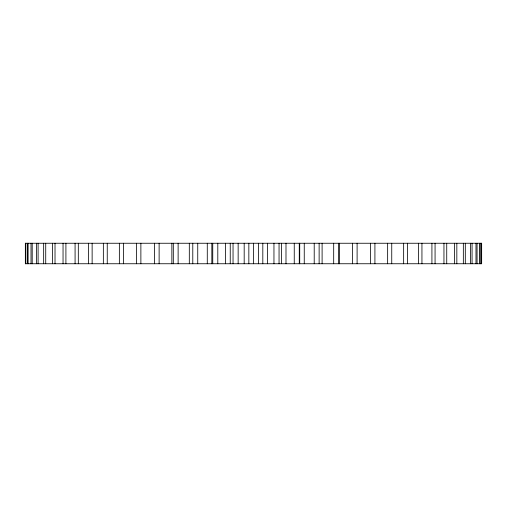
<?xml version="1.0" encoding="UTF-8"?>
<svg xmlns="http://www.w3.org/2000/svg" width="507" height="507" viewBox="0 0 507 507"><rect width="100%" height="100%" fill="white"/><g stroke="black" fill="none" stroke-linecap="round" stroke-linejoin="round"><path stroke-width="0.76" d="M481.479 243.252L481.479 263.748M480.275 243.252L480.275 263.748M479.641 243.252L479.641 263.748M477.068 243.252L477.068 263.748M475.984 243.252L475.984 263.748M472.068 243.252L472.068 263.748M470.54 243.252L470.54 263.748M465.306 243.252L465.306 263.748M463.341 243.252L463.341 263.748M456.832 243.252L456.832 263.748M454.456 243.252L454.456 263.748M446.73 243.252L446.73 263.748M443.955 243.252L443.955 263.748M435.069 243.252L435.069 263.748M431.92 243.252L431.92 263.748M421.944 243.252L421.944 263.748M418.446 243.252L418.446 263.748M407.463 243.252L407.463 263.748M403.648 243.252L403.648 263.748M391.746 243.252L391.746 263.748M387.64 243.252L387.64 263.748M374.914 243.252L374.914 263.748M370.547 243.252L370.547 263.748M357.105 243.252L357.105 263.748M352.517 243.252L352.517 263.748M339.405 243.252L339.405 263.748M338.461 243.252L338.461 263.748M333.688 243.252L333.688 263.748M322.103 243.252L322.103 263.748M319.131 243.252L319.131 263.748M314.213 243.252L314.213 263.748M304.251 243.252L304.251 263.748M299.719 243.252L299.719 263.748M299.276 243.252L299.276 263.748M294.25 243.252L294.25 263.748M285.992 243.252L285.992 263.748M281.385 243.252L281.385 263.748M279.053 243.252L279.053 263.748M273.957 243.252L273.957 263.748M267.474 243.252L267.474 263.748M262.816 243.252L262.816 263.748M258.621 243.252L258.621 263.748M253.5 243.252L253.5 263.748M248.842 243.252L248.842 263.748M244.184 243.252L244.184 263.748M238.151 243.252L238.151 263.748M233.043 243.252L233.043 263.748M230.241 243.252L230.241 263.748M225.615 243.252L225.615 263.748M217.801 243.252L217.801 263.748M212.75 243.252L212.75 263.748M211.837 243.252L211.837 263.748M207.281 243.252L207.281 263.748M197.743 243.252L197.743 263.748M192.787 243.252L192.787 263.748M189.314 243.252L189.314 263.748M178.128 243.252L178.128 263.748M173.312 243.252L173.312 263.748M171.86 243.252L171.86 263.748M159.122 243.252L159.122 263.748M154.483 243.252L154.483 263.748M140.876 243.252L140.876 263.748M136.453 243.252L136.453 263.748M123.537 243.252L123.537 263.748M119.36 243.252L119.36 263.748M107.25 243.252L107.25 263.748M103.352 243.252L103.352 263.748M92.135 243.252L92.135 263.748M88.554 243.252L88.554 263.748M78.319 243.252L78.319 263.748M75.08 243.252L75.08 263.748M65.91 243.252L65.91 263.748M63.045 243.252L63.045 263.748M55.016 243.252L55.016 263.748M52.544 243.252L52.544 263.748M45.725 243.252L45.725 263.748M43.659 243.252L43.659 263.748M38.101 243.252L38.101 263.748M36.46 243.252L36.46 263.748M32.207 243.252L32.207 263.748M31.016 243.252L31.016 263.748M28.1 243.252L28.1 263.748M27.359 243.252L27.359 263.748M25.806 243.252L25.806 263.748M25.521 243.252L25.521 263.748M481.65 243.252L25.35 243.252L25.35 263.748L481.65 263.748L481.65 243.252"/></g></svg>
